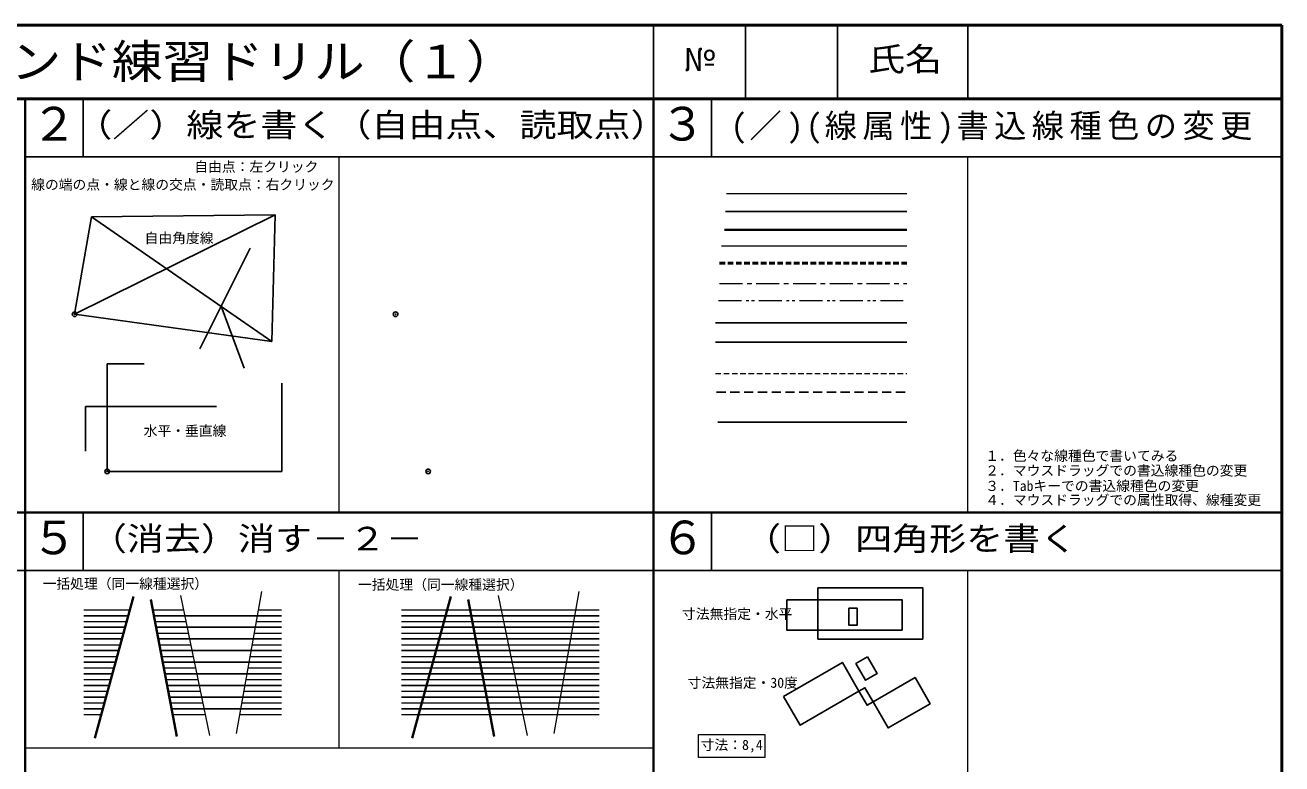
# Model space of a CAD drawing. Units: millimetres on the paper. Extents: x -205 to 205, y -143 to 143.
# Drawn here: x -68.3 to 205, y -17.7 to 143 of the extents above; entities that cross this region are included whole.
import ezdxf
from ezdxf.enums import TextEntityAlignment as Align

# ---------------------------------------------------------------- set-up
doc = ezdxf.new("R2010")
doc.units = ezdxf.units.MM
doc.header["$PDMODE"] = 32
doc.header["$PDSIZE"] = 1
for name, pattern in [('CHAIN1', [8, 5, -1, 1, -1]), ('DASHED1', [1.8, 1.2, -0.6]), ('DASHED2', [3, 2, -1]), ('DOUBLE_CHAIN1', [8.8, 5, -1, 0.6, -0.6, 0.6, -1])]:
    doc.linetypes.add(name, pattern=pattern)
for name, color, linetype, lineweight in [('0-2', 7, 'Continuous', 25), ('0-B', 6, 'Continuous', 50), ('0-F', 7, 'Continuous', 25)]:
    doc.layers.add(name, color=color, linetype=linetype, lineweight=lineweight)
doc.layers.add('0-4', color=2, linetype='Continuous')
doc.layers.add('0-7', color=2, linetype='Continuous')
doc.styles.add('ＭＳ ゴシック', font='')
doc.styles.add('ＭＳ 明朝', font='')
doc.styles.get('ＭＳ ゴシック').set_extended_font_data('MS Gothic')
doc.styles.get('ＭＳ 明朝').set_extended_font_data('MS Mincho')

msp = doc.modelspace()

# ---------------------------------------------------------------- linework, layer by layer
at = {"layer": '0-2'}
for p, q in [((68.333, 127), (68.333, 143)), ((88.333, 143), (88.333, 127)), ((108.333, 143), (108.333, 127)), ((136.667, 143), (136.667, 127))]:
    msp.add_line(p, q, dxfattribs=at)
at = {"layer": '0-4'}
for p in [(12.241, 80.095), (19.315, 45.904)]:
    msp.add_point(p, dxfattribs=at)
at = {"layer": '0-B'}
for p, q in [((205, -143), (205, 143)), ((205, 127), (-205, 127))]:
    msp.add_line(p, q, dxfattribs=at)
msp.add_lwpolyline([(205, 143), (-205, 143), (-205, -143)], dxfattribs=at)
at = {"layer": '0-F', "color": 3, "lineweight": 35}
for p, q in [((-68.333, 127), (-68.333, -143)), ((68.333, 127), (68.333, -143)), ((83.79, 98.473), (123.407, 98.473)), ((205, 37), (-205, 37)), ((-44.795, 18.702), (-53.189, -12.146)), ((-41.018, 18.072), (-35.352, -11.726)), ((24.243, 18.702), (15.849, -12.146)), ((28.02, 18.072), (33.686, -11.726))]:
    msp.add_line(p, q, dxfattribs=at)
at = {"layer": '0-F'}
for p, q in [((-55.693, 114.36), (-55.693, 127)), ((80.974, 114.36), (80.974, 127)), ((205, 114.36), (-68.333, 114.36)), ((-13.945, 101.759), (-57.568, 80.095)), ((-53.884, 101.317), (-57.568, 80.095)), ((-53.884, 101.317), (-13.945, 101.759)), ((-14.676, 74.179), (-53.884, 101.317)), ((-13.945, 101.759), (-14.676, 74.179)), ((84.01, 102.435), (123.407, 102.435)), ((-19.395, 94.477), (-30.327, 72.613)), ((-57.568, 80.095), (-14.676, 74.179)), ((-25.722, 81.824), (-20.692, 68.39)), ((81.809, 78.224), (123.407, 78.224)), ((81.809, 74.042), (123.407, 74.042)), ((-50.494, 69.336), (-42.474, 69.336)), ((-12.472, 45.904), (-12.472, 65.123)), ((-55.228, 60.062), (-26.683, 60.062)), ((-55.228, 60.062), (-55.228, 50.344)), ((82.333, 56.592), (123.407, 56.592)), ((-55.693, 24.36), (-55.693, 37)), ((80.974, 24.36), (80.974, 37)), ((205, 24.36), (-205, 24.36)), ((-55.547, 14.519), (-45.933, 14.519)), ((-40.342, 14.519), (-12.553, 14.519)), ((13.491, 14.519), (56.485, 14.519)), ((-55.547, 11.991), (-46.621, 11.991)), ((-39.861, 11.991), (-12.553, 11.991)), ((13.491, 11.991), (56.485, 11.991)), ((-55.547, 9.463), (-47.309, 9.463)), ((-39.381, 9.463), (-12.553, 9.463)), ((13.491, 9.463), (56.485, 9.463)), ((-55.547, 6.935), (-47.997, 6.935)), ((-38.9, 6.935), (-12.553, 6.935)), ((13.491, 6.935), (56.485, 6.935)), ((-55.547, 4.407), (-48.685, 4.407)), ((-38.419, 4.407), (-12.553, 4.407)), ((13.491, 4.407), (56.485, 4.407)), ((-55.547, 1.879), (-49.373, 1.879)), ((-37.939, 1.879), (-12.553, 1.879)), ((13.491, 1.879), (56.485, 1.879)), ((-55.547, -0.65), (-50.061, -0.65)), ((-37.458, -0.65), (-12.553, -0.65)), ((13.491, -0.65), (56.485, -0.65)), ((-55.547, -3.178), (-50.748, -3.178)), ((-36.977, -3.178), (-12.553, -3.178)), ((13.491, -3.178), (56.485, -3.178)), ((-55.547, -5.706), (-51.436, -5.706)), ((-36.497, -5.706), (-12.553, -5.706)), ((13.491, -5.706), (56.485, -5.706))]:
    msp.add_line(p, q, dxfattribs=at)
at = {"layer": '0-F', "color": 4, "lineweight": 9}
for p, q in [((0, 37), (0, 114.36)), ((136.667, 37), (136.667, 114.36)), ((84.23, 106.397), (123.407, 106.397)), ((0, -14.32), (0, 24.36)), ((136.667, -53), (136.667, 24.36)), ((-55.547, 15.783), (-45.589, 15.783)), ((-40.582, 15.783), (-33.865, 15.783)), ((-17.587, 15.783), (-12.553, 15.783)), ((13.491, 15.783), (56.485, 15.783)), ((13.491, 15.783), (56.485, 15.783)), ((-55.547, 13.255), (-46.277, 13.255)), ((-40.102, 13.255), (-33.342, 13.255)), ((-18.034, 13.255), (-12.553, 13.255)), ((13.491, 13.255), (56.485, 13.255)), ((13.491, 13.255), (56.485, 13.255)), ((-55.547, 10.727), (-46.965, 10.727)), ((-39.621, 10.727), (-32.819, 10.727)), ((-18.481, 10.727), (-12.553, 10.727)), ((13.491, 10.727), (56.485, 10.727)), ((13.491, 10.727), (56.485, 10.727)), ((-55.547, 8.199), (-47.653, 8.199)), ((-55.547, 5.671), (-48.341, 5.671)), ((-39.14, 8.199), (-32.296, 8.199)), ((-38.66, 5.671), (-31.773, 5.671)), ((-19.376, 5.671), (-12.553, 5.671)), ((-18.929, 8.199), (-12.553, 8.199)), ((13.491, 8.199), (56.485, 8.199)), ((13.491, 8.199), (56.485, 8.199)), ((13.491, 5.671), (56.485, 5.671)), ((13.491, 5.671), (56.485, 5.671)), ((-55.547, 3.143), (-49.029, 3.143)), ((-38.179, 3.143), (-31.25, 3.143)), ((-19.823, 3.143), (-12.553, 3.143)), ((13.491, 3.143), (56.485, 3.143)), ((13.491, 3.143), (56.485, 3.143)), ((-55.547, 0.615), (-49.717, 0.615)), ((-37.698, 0.615), (-30.727, 0.615)), ((-20.27, 0.615), (-12.553, 0.615)), ((13.491, 0.615), (56.485, 0.615)), ((13.491, 0.615), (56.485, 0.615)), ((-55.547, -1.914), (-50.405, -1.914)), ((-37.218, -1.914), (-30.204, -1.914)), ((-20.717, -1.914), (-12.553, -1.914)), ((13.491, -1.914), (56.485, -1.914)), ((13.491, -1.914), (56.485, -1.914)), ((-55.547, -4.442), (-51.092, -4.442)), ((-36.737, -4.442), (-29.681, -4.442)), ((-21.164, -4.442), (-12.553, -4.442)), ((13.491, -4.442), (56.485, -4.442)), ((13.491, -4.442), (56.485, -4.442)), ((-55.547, -6.97), (-51.78, -6.97)), ((-36.256, -6.97), (-29.158, -6.97)), ((-21.611, -6.97), (-12.553, -6.97)), ((13.491, -6.97), (56.485, -6.97)), ((13.491, -6.97), (56.485, -6.97)), ((68.333, -14.32), (-68.333, -14.32))]:
    msp.add_line(p, q, dxfattribs=at)
at = {"layer": '0-F', "color": 2, "lineweight": 18}
for p, q in [((83.129, 94.952), (123.407, 94.952)), ((-22.341, -11.097), (-16.885, 19.751)), ((46.696, -11.097), (52.152, 19.751)), ((-34.512, 18.911), (-28.217, -11.516)), ((34.525, 18.911), (40.821, -11.516))]:
    msp.add_line(p, q, dxfattribs=at)
at = {"layer": '0-F', "color": 6, "linetype": 'DASHED1', "lineweight": 50}
msp.add_line((82.689, 91.21), (123.407, 91.21), dxfattribs=at)
at = {"layer": '0-F', "color": 5, "linetype": 'CHAIN1', "lineweight": 9}
msp.add_line((82.689, 86.808), (123.407, 86.808), dxfattribs=at)
at = {"layer": '0-F', "color": 134, "linetype": 'DOUBLE_CHAIN1', "lineweight": 9}
msp.add_line((82.469, 83.066), (123.407, 83.066), dxfattribs=at)
at = {"layer": '0-F', "color": 4, "linetype": 'DASHED1', "lineweight": 9}
msp.add_line((81.809, 67.219), (123.407, 67.219), dxfattribs=at)
at = {"layer": '0-F', "linetype": 'DASHED2'}
msp.add_line((82.035, 63.165), (123.407, 63.165), dxfattribs=at)
at = {"layer": '0-F'}
msp.add_lwpolyline([(-50.494, 69.336), (-50.494, 45.904), (-12.472, 45.904)], dxfattribs=at)
for points in [[(104.083, 20.618), (126.878, 20.618), (126.878, 9.424), (104.083, 9.424)], [(97.33, 17.986), (122.398, 17.986), (122.398, 11.389), (97.33, 11.389)], [(110.799, 16.14), (112.631, 16.14), (112.631, 12.477), (110.799, 12.477)], [(114.87, 5.557), (112.361, 4.109), (114.463, 0.469), (116.971, 1.917)], [(96.622, -3.033), (109.41, 4.35), (113.02, -1.902), (100.232, -9.285)], [(116.091, -4.212), (125.226, 1.062), (128.506, -4.619), (119.371, -9.893)], [(113.02, -1.902), (114.323, -1.15), (116.091, -4.212), (114.788, -4.964)]]:
    msp.add_lwpolyline(points, close=True, dxfattribs=at)
at = {"layer": '0-F', "color": 4, "lineweight": 9}
msp.add_lwpolyline([(78.15, -11.361), (92.539, -11.361), (92.539, -16.323), (78.15, -16.323)], close=True, dxfattribs=at)
at = {"layer": '0-F', "color": 2}
for p in [(-57.568, 80.095), (-50.494, 45.904)]:
    msp.add_point(p, dxfattribs=at)

# ---------------------------------------------------------------- texts
at = {"layer": '0-7', "style": 'ＭＳ 明朝'}
msp.add_text('№', height=5.132, dxfattribs=at).set_placement((74.833, 131.5), align=Align.BOTTOM_LEFT)
at = {"layer": '0-7', "style": 'ＭＳ 明朝', "width": 1.15}
msp.add_text('氏名', height=5.132, dxfattribs=at).set_placement((115, 131.5), align=Align.BOTTOM_LEFT)
at = {"layer": '0-F', "style": 'ＭＳ 明朝', "width": 1.1}
msp.add_text('コマンド練習ドリル（１）', height=7.331, dxfattribs=at).set_placement((-93.464, 129.233), align=Align.BOTTOM_LEFT)
at = {"layer": '0-F', "style": 'ＭＳ 明朝'}
for s, p in [('２', (-67.013, 115.68)), ('３', (69.654, 115.68)), ('５', (-67.013, 25.68)), ('６', (69.654, 25.68))]:
    msp.add_text(s, height=7.331, dxfattribs=at).set_placement(p, align=Align.BOTTOM_LEFT)
at = {"layer": '0-F', "color": 2, "style": 'ＭＳ 明朝', "width": 1.15}
for s, p in [('（／）線を書く（自由点、読取点）', (-57.412, 117.18)), ('（消去）消す－２－', (-54.25, 27.18)), ('（□）四角形を書く', (88.034, 27.18))]:
    msp.add_text(s, height=5.132, dxfattribs=at).set_placement(p, align=Align.BOTTOM_LEFT)
at = {"layer": '0-F', "color": 4}
for s, style, p in [('自由点：左クリック', 'ＭＳ 明朝', (-31.548, 110.437)), ('線の端の点・線と線の交点・読取点：右クリック', 'ＭＳ 明朝', (-67.022, 106.554)), ('自由角度線', 'ＭＳ 明朝', (-42.355, 94.925)), ('水平・垂直線', 'ＭＳ 明朝', (-42.55, 52.98)), ('１．色々な線種色で書いてみる', 'ＭＳ 明朝', (140.487, 47.551)), ('２．マウスドラッグでの書込線種色の変更', 'ＭＳ 明朝', (140.487, 44.347)), ('３．Tabキーでの書込線種色の変更', 'ＭＳ 明朝', (140.487, 40.997)), ('４．マウスドラッグでの属性取得、線種変更', 'ＭＳ 明朝', (140.487, 37.938)), ('一括処理（同一線種選択）', 'ＭＳ ゴシック', (-64.533, 19.728)), ('一括処理（同一線種選択）', 'ＭＳ ゴシック', (4.069, 19.519)), ('寸法無指定・水平', 'ＭＳ 明朝', (74.549, 13.155)), ('寸法無指定・30度', 'ＭＳ 明朝', (75.757, -1.818)), ('寸法：8,4', 'ＭＳ 明朝', (78.595, -15.342))]:
    msp.add_text(s, height=2.199, dxfattribs=dict(at, style=style)).set_placement(p, align=Align.BOTTOM_LEFT)
at = {"layer": '0-F', "color": 2, "insert": (85.138, 117.18), "char_height": 5.132, "attachment_point": 7, "style": 'ＭＳ 明朝'}
msp.add_mtext('\\T1.17;(／)(線属性)書込線種色の変更', dxfattribs=at)

doc.saveas('drawing.dxf')
